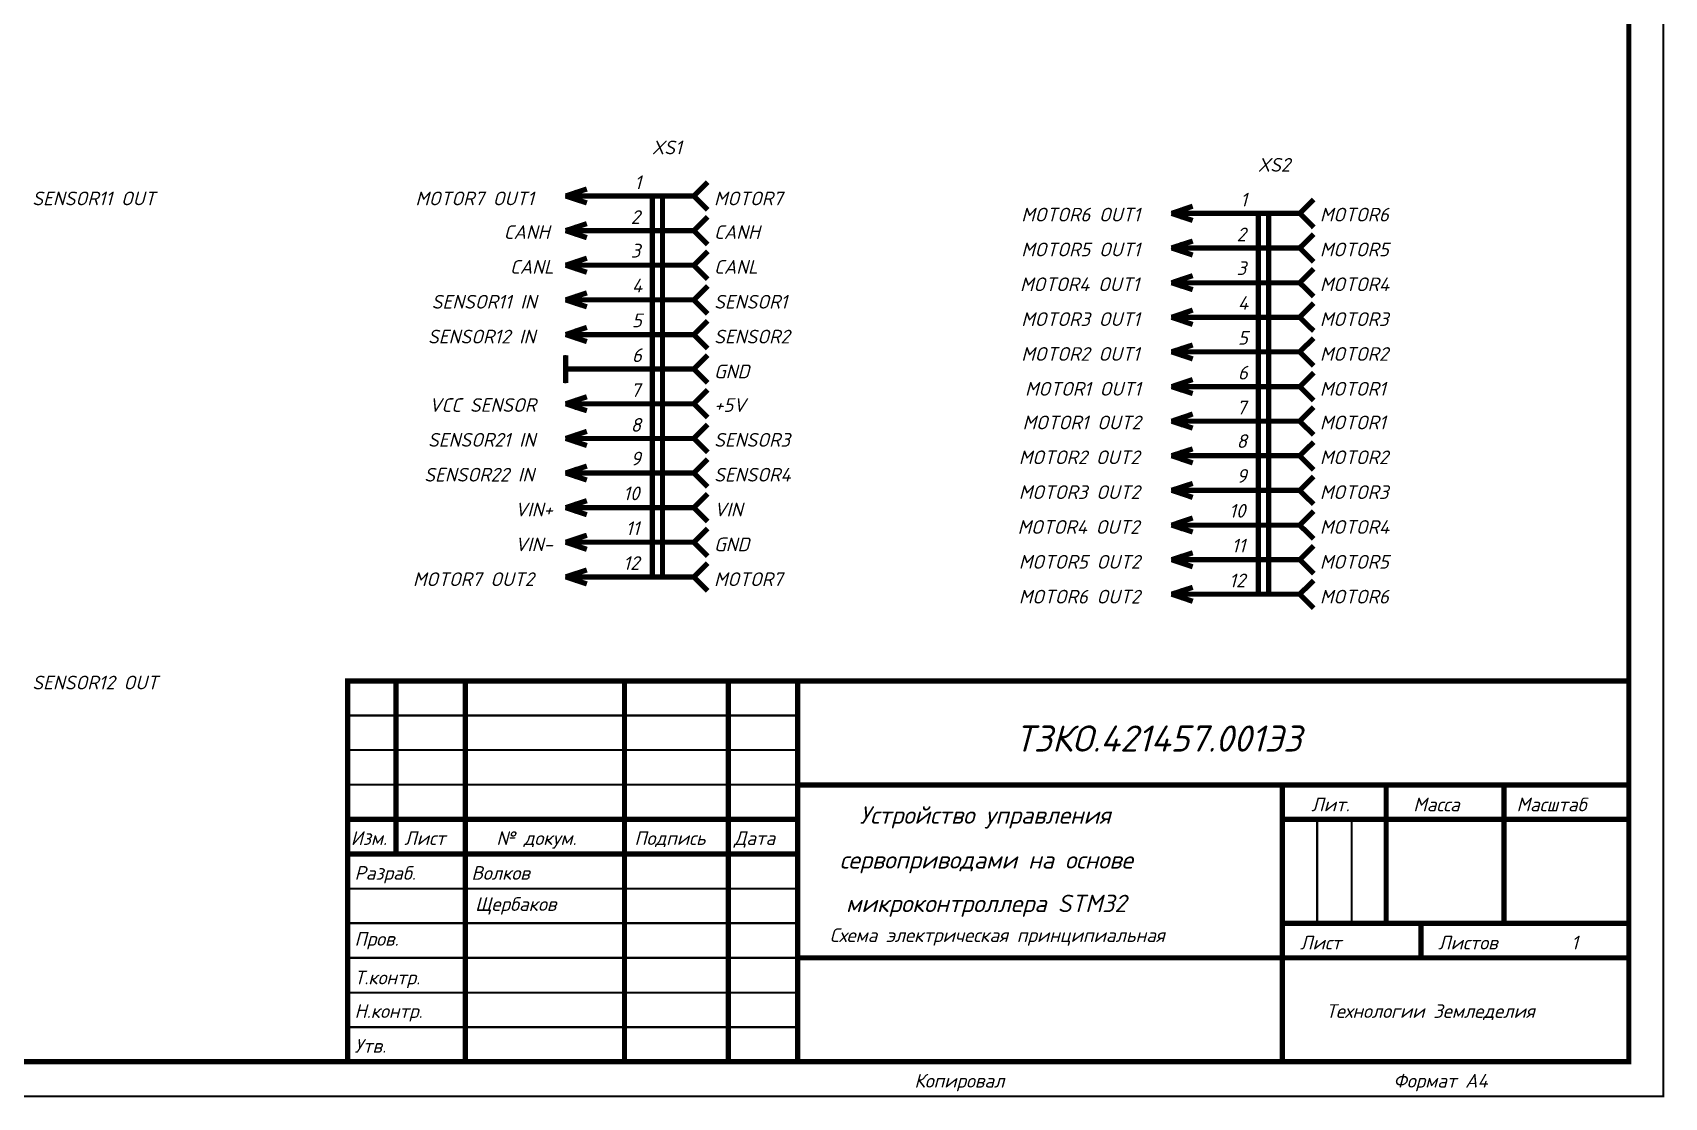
# Model space of a CAD drawing. Header units: inches. Extents: x 0 to 841, y 0 to 594.
# Drawn here: x 605.5 to 841.1, y -0.1 to 153.6 of the extents above; entities that cross this region are included whole.
import ezdxf

# ---------------------------------------------------------------- set-up
doc = ezdxf.new("R2010")
doc.units = ezdxf.units.IN
doc.layers.add('Sheet', color=255, linetype='Continuous')
doc.styles.get("Standard").update_dxf_attribs({"font": 'isocpeui.ttf'})

msp = doc.modelspace()

# ---------------------------------------------------------------- linework, layer by layer
at = {"layer": 'Sheet'}
for points in [[(0.04, 594, 0.3, 0.3, 0), (841, 594, 0.3, 0.3, 0), (841, 0, 0.3, 0.3, 0), (0.04, 0, 0.3, 0.3, 0), (0.04, 594, 0.3, 0.3, 0)], [(0.04, 594, 0.3, 0.3, 0), (841, 594, 0.3, 0.3, 0), (841, 0, 0.3, 0.3, 0), (0.04, 0, 0.3, 0.3, 0), (0.04, 594, 0.3, 0.3, 0)], [(0.04, 594, 0.0991, 0.0991, 0), (0.04, 0, 0.0991, 0.0991, 0), (841, 0, 0.0991, 0.0991, 0), (841, 594, 0.0991, 0.0991, 0), (0.04, 594, 0.0991, 0.0991, 0), (0.04, 594, 0.0991, 0.0991, 0)], [(0.04, 594, 0.0991, 0.0991, 0), (0.04, 0, 0.0991, 0.0991, 0), (841, 0, 0.0991, 0.0991, 0), (841, 594, 0.0991, 0.0991, 0), (0.04, 594, 0.0991, 0.0991, 0), (0.04, 594, 0.0991, 0.0991, 0)], [(20.03, 588.97, 0.749, 0.749, 0), (836.01, 588.97, 0.749, 0.749, 0), (836.01, 4.99, 0.749, 0.749, 0), (20.03, 4.99, 0.749, 0.749, 0), (20.03, 588.97, 0.749, 0.749, 0)], [(650.98, 59.99, 0.749, 0.749, 0), (667.99, 59.99, 0.749, 0.749, 0), (667.99, 4.99, 0.749, 0.749, 0), (650.98, 4.99, 0.749, 0.749, 0), (650.98, 59.99, 0.749, 0.749, 0)], [(650.98, 59.99, 0.749, 0.749, 0), (657.99, 59.99, 0.749, 0.749, 0), (657.99, 34.99, 0.749, 0.749, 0), (650.98, 34.99, 0.749, 0.749, 0), (650.98, 59.99, 0.749, 0.749, 0)], [(651.01, 59.97, 0.749, 0.749, 0), (836.01, 59.97, 0.749, 0.749, 0), (836.01, 4.99, 0.749, 0.749, 0), (651.01, 4.99, 0.749, 0.749, 0), (651.01, 59.97, 0.749, 0.749, 0)], [(650.98, 59.99, 0.3, 0.3, 0), (657.99, 59.99, 0.3, 0.3, 0), (657.99, 54.98, 0.3, 0.3, 0), (650.98, 54.98, 0.3, 0.3, 0), (650.98, 59.99, 0.3, 0.3, 0)], [(657.99, 59.99, 0.3, 0.3, 0), (667.99, 59.99, 0.3, 0.3, 0), (667.99, 54.98, 0.3, 0.3, 0), (657.99, 54.98, 0.3, 0.3, 0), (657.99, 59.99, 0.3, 0.3, 0)], [(667.99, 59.99, 0.749, 0.749, 0), (690.98, 59.99, 0.749, 0.749, 0), (690.98, 4.99, 0.749, 0.749, 0), (667.99, 4.99, 0.749, 0.749, 0), (667.99, 59.99, 0.749, 0.749, 0)], [(667.99, 59.99, 0.3, 0.3, 0), (690.98, 59.99, 0.3, 0.3, 0), (690.98, 54.98, 0.3, 0.3, 0), (667.99, 54.98, 0.3, 0.3, 0), (667.99, 59.99, 0.3, 0.3, 0)], [(690.98, 59.99, 0.749, 0.749, 0), (705.98, 59.99, 0.749, 0.749, 0), (705.98, 4.99, 0.749, 0.749, 0), (690.98, 4.99, 0.749, 0.749, 0), (690.98, 59.99, 0.749, 0.749, 0)], [(690.98, 59.99, 0.3, 0.3, 0), (705.98, 59.99, 0.3, 0.3, 0), (705.98, 54.98, 0.3, 0.3, 0), (690.98, 54.98, 0.3, 0.3, 0), (690.98, 59.99, 0.3, 0.3, 0)], [(705.98, 59.99, 0.3, 0.3, 0), (716, 59.99, 0.3, 0.3, 0), (716, 54.98, 0.3, 0.3, 0), (705.98, 54.98, 0.3, 0.3, 0), (705.98, 59.99, 0.3, 0.3, 0)], [(716, 59.97, 0.749, 0.749, 0), (836.01, 59.97, 0.749, 0.749, 0), (836.01, 44.96, 0.749, 0.749, 0), (716, 44.96, 0.749, 0.749, 0), (716, 59.97, 0.749, 0.749, 0)], [(650.98, 54.98, 0.3, 0.3, 0), (657.99, 54.98, 0.3, 0.3, 0), (657.99, 49.99, 0.3, 0.3, 0), (650.98, 49.99, 0.3, 0.3, 0), (650.98, 54.98, 0.3, 0.3, 0)], [(657.99, 54.98, 0.3, 0.3, 0), (667.99, 54.98, 0.3, 0.3, 0), (667.99, 49.99, 0.3, 0.3, 0), (657.99, 49.99, 0.3, 0.3, 0), (657.99, 54.98, 0.3, 0.3, 0)], [(667.99, 54.98, 0.3, 0.3, 0), (690.98, 54.98, 0.3, 0.3, 0), (690.98, 49.99, 0.3, 0.3, 0), (667.99, 49.99, 0.3, 0.3, 0), (667.99, 54.98, 0.3, 0.3, 0)], [(690.98, 54.98, 0.3, 0.3, 0), (705.98, 54.98, 0.3, 0.3, 0), (705.98, 49.99, 0.3, 0.3, 0), (690.98, 49.99, 0.3, 0.3, 0), (690.98, 54.98, 0.3, 0.3, 0)], [(705.98, 54.98, 0.3, 0.3, 0), (716, 54.98, 0.3, 0.3, 0), (716, 49.99, 0.3, 0.3, 0), (705.98, 49.99, 0.3, 0.3, 0), (705.98, 54.98, 0.3, 0.3, 0)], [(650.98, 49.99, 0.3, 0.3, 0), (657.99, 49.99, 0.3, 0.3, 0), (657.99, 44.99, 0.3, 0.3, 0), (650.98, 44.99, 0.3, 0.3, 0), (650.98, 49.99, 0.3, 0.3, 0)], [(657.99, 49.99, 0.3, 0.3, 0), (667.99, 49.99, 0.3, 0.3, 0), (667.99, 44.99, 0.3, 0.3, 0), (657.99, 44.99, 0.3, 0.3, 0), (657.99, 49.99, 0.3, 0.3, 0)], [(667.99, 49.99, 0.3, 0.3, 0), (690.98, 49.99, 0.3, 0.3, 0), (690.98, 44.99, 0.3, 0.3, 0), (667.99, 44.99, 0.3, 0.3, 0), (667.99, 49.99, 0.3, 0.3, 0)], [(690.98, 49.99, 0.3, 0.3, 0), (705.98, 49.99, 0.3, 0.3, 0), (705.98, 44.99, 0.3, 0.3, 0), (690.98, 44.99, 0.3, 0.3, 0), (690.98, 49.99, 0.3, 0.3, 0)], [(705.98, 49.99, 0.3, 0.3, 0), (716, 49.99, 0.3, 0.3, 0), (716, 44.99, 0.3, 0.3, 0), (705.98, 44.99, 0.3, 0.3, 0), (705.98, 49.99, 0.3, 0.3, 0)], [(650.98, 44.99, 0.3, 0.3, 0), (657.99, 44.99, 0.3, 0.3, 0), (657.99, 40, 0.3, 0.3, 0), (650.98, 40, 0.3, 0.3, 0), (650.98, 44.99, 0.3, 0.3, 0)], [(657.99, 44.99, 0.3, 0.3, 0), (667.99, 44.99, 0.3, 0.3, 0), (667.99, 40, 0.3, 0.3, 0), (657.99, 40, 0.3, 0.3, 0), (657.99, 44.99, 0.3, 0.3, 0)], [(667.99, 44.99, 0.3, 0.3, 0), (690.98, 44.99, 0.3, 0.3, 0), (690.98, 40, 0.3, 0.3, 0), (667.99, 40, 0.3, 0.3, 0), (667.99, 44.99, 0.3, 0.3, 0)], [(690.98, 44.99, 0.3, 0.3, 0), (705.98, 44.99, 0.3, 0.3, 0), (705.98, 40, 0.3, 0.3, 0), (690.98, 40, 0.3, 0.3, 0), (690.98, 44.99, 0.3, 0.3, 0)], [(705.98, 44.99, 0.3, 0.3, 0), (716, 44.99, 0.3, 0.3, 0), (716, 40, 0.3, 0.3, 0), (705.98, 40, 0.3, 0.3, 0), (705.98, 44.99, 0.3, 0.3, 0)], [(716, 44.96, 0.749, 0.749, 0), (785.98, 44.96, 0.749, 0.749, 0), (785.98, 19.99, 0.749, 0.749, 0), (716, 19.99, 0.749, 0.749, 0), (716, 44.96, 0.749, 0.749, 0)], [(785.98, 44.96, 0.749, 0.749, 0), (800.98, 44.96, 0.749, 0.749, 0), (800.98, 39.98, 0.749, 0.749, 0), (785.98, 39.98, 0.749, 0.749, 0), (785.98, 44.96, 0.749, 0.749, 0)], [(800.98, 44.96, 0.749, 0.749, 0), (818, 44.96, 0.749, 0.749, 0), (818, 39.98, 0.749, 0.749, 0), (800.98, 39.98, 0.749, 0.749, 0), (800.98, 44.96, 0.749, 0.749, 0)], [(818, 44.96, 0.749, 0.749, 0), (836.01, 44.96, 0.749, 0.749, 0), (836.01, 39.98, 0.749, 0.749, 0), (818, 39.98, 0.749, 0.749, 0), (818, 44.96, 0.749, 0.749, 0)], [(650.98, 40, 0.749, 0.749, 0), (716, 40, 0.749, 0.749, 0), (716, 34.99, 0.749, 0.749, 0), (650.98, 34.99, 0.749, 0.749, 0), (650.98, 40, 0.749, 0.749, 0)], [(650.98, 40, 0.3, 0.3, 0), (657.99, 40, 0.3, 0.3, 0), (657.99, 34.99, 0.3, 0.3, 0), (650.98, 34.99, 0.3, 0.3, 0), (650.98, 40, 0.3, 0.3, 0)], [(657.99, 40, 0.3, 0.3, 0), (667.99, 40, 0.3, 0.3, 0), (667.99, 34.99, 0.3, 0.3, 0), (657.99, 34.99, 0.3, 0.3, 0), (657.99, 40, 0.3, 0.3, 0)], [(667.99, 40, 0.3, 0.3, 0), (690.98, 40, 0.3, 0.3, 0), (690.98, 34.99, 0.3, 0.3, 0), (667.99, 34.99, 0.3, 0.3, 0), (667.99, 40, 0.3, 0.3, 0)], [(690.98, 40, 0.3, 0.3, 0), (705.98, 40, 0.3, 0.3, 0), (705.98, 34.99, 0.3, 0.3, 0), (690.98, 34.99, 0.3, 0.3, 0), (690.98, 40, 0.3, 0.3, 0)], [(705.98, 40, 0.3, 0.3, 0), (716, 40, 0.3, 0.3, 0), (716, 34.99, 0.3, 0.3, 0), (705.98, 34.99, 0.3, 0.3, 0), (705.98, 40, 0.3, 0.3, 0)], [(785.98, 39.98, 0.3, 0.3, 0), (791.01, 39.98, 0.3, 0.3, 0), (791.01, 24.97, 0.3, 0.3, 0), (785.98, 24.97, 0.3, 0.3, 0), (785.98, 39.98, 0.3, 0.3, 0)], [(791.01, 39.98, 0.3, 0.3, 0), (795.99, 39.98, 0.3, 0.3, 0), (795.99, 24.97, 0.3, 0.3, 0), (791.01, 24.97, 0.3, 0.3, 0), (791.01, 39.98, 0.3, 0.3, 0)], [(795.99, 39.98, 0.3, 0.3, 0), (800.98, 39.98, 0.3, 0.3, 0), (800.98, 24.97, 0.3, 0.3, 0), (795.99, 24.97, 0.3, 0.3, 0), (795.99, 39.98, 0.3, 0.3, 0)], [(800.98, 39.98, 0.749, 0.749, 0), (818, 39.98, 0.749, 0.749, 0), (818, 24.97, 0.749, 0.749, 0), (800.98, 24.97, 0.749, 0.749, 0), (800.98, 39.98, 0.749, 0.749, 0)], [(818, 39.98, 0.749, 0.749, 0), (836.01, 39.98, 0.749, 0.749, 0), (836.01, 24.97, 0.749, 0.749, 0), (818, 24.97, 0.749, 0.749, 0), (818, 39.98, 0.749, 0.749, 0)], [(650.98, 34.99, 0.3, 0.3, 0), (667.99, 34.99, 0.3, 0.3, 0), (667.99, 29.98, 0.3, 0.3, 0), (650.98, 29.98, 0.3, 0.3, 0), (650.98, 34.99, 0.3, 0.3, 0)], [(667.99, 34.99, 0.3, 0.3, 0), (690.98, 34.99, 0.3, 0.3, 0), (690.98, 29.98, 0.3, 0.3, 0), (667.99, 29.98, 0.3, 0.3, 0), (667.99, 34.99, 0.3, 0.3, 0)], [(690.98, 34.99, 0.3, 0.3, 0), (705.98, 34.99, 0.3, 0.3, 0), (705.98, 29.98, 0.3, 0.3, 0), (690.98, 29.98, 0.3, 0.3, 0), (690.98, 34.99, 0.3, 0.3, 0)], [(705.98, 34.99, 0.3, 0.3, 0), (716, 34.99, 0.3, 0.3, 0), (716, 29.98, 0.3, 0.3, 0), (705.98, 29.98, 0.3, 0.3, 0), (705.98, 34.99, 0.3, 0.3, 0)], [(650.98, 29.98, 0.3, 0.3, 0), (667.99, 29.98, 0.3, 0.3, 0), (667.99, 25, 0.3, 0.3, 0), (650.98, 25, 0.3, 0.3, 0), (650.98, 29.98, 0.3, 0.3, 0)], [(667.99, 29.98, 0.3, 0.3, 0), (690.98, 29.98, 0.3, 0.3, 0), (690.98, 25, 0.3, 0.3, 0), (667.99, 25, 0.3, 0.3, 0), (667.99, 29.98, 0.3, 0.3, 0)], [(690.98, 29.98, 0.3, 0.3, 0), (705.98, 29.98, 0.3, 0.3, 0), (705.98, 25, 0.3, 0.3, 0), (690.98, 25, 0.3, 0.3, 0), (690.98, 29.98, 0.3, 0.3, 0)], [(705.98, 29.98, 0.3, 0.3, 0), (716, 29.98, 0.3, 0.3, 0), (716, 25, 0.3, 0.3, 0), (705.98, 25, 0.3, 0.3, 0), (705.98, 29.98, 0.3, 0.3, 0)], [(650.98, 25, 0.3, 0.3, 0), (667.99, 25, 0.3, 0.3, 0), (667.99, 19.99, 0.3, 0.3, 0), (650.98, 19.99, 0.3, 0.3, 0), (650.98, 25, 0.3, 0.3, 0)], [(667.99, 25, 0.3, 0.3, 0), (690.98, 25, 0.3, 0.3, 0), (690.98, 19.99, 0.3, 0.3, 0), (667.99, 19.99, 0.3, 0.3, 0), (667.99, 25, 0.3, 0.3, 0)], [(690.98, 25, 0.3, 0.3, 0), (705.98, 25, 0.3, 0.3, 0), (705.98, 19.99, 0.3, 0.3, 0), (690.98, 19.99, 0.3, 0.3, 0), (690.98, 25, 0.3, 0.3, 0)], [(705.98, 25, 0.3, 0.3, 0), (716, 25, 0.3, 0.3, 0), (716, 19.99, 0.3, 0.3, 0), (705.98, 19.99, 0.3, 0.3, 0), (705.98, 25, 0.3, 0.3, 0)], [(785.98, 24.97, 0.749, 0.749, 0), (806.01, 24.97, 0.749, 0.749, 0), (806.01, 19.99, 0.749, 0.749, 0), (785.98, 19.99, 0.749, 0.749, 0), (785.98, 24.97, 0.749, 0.749, 0)], [(806.01, 24.97, 0.749, 0.749, 0), (836.01, 24.97, 0.749, 0.749, 0), (836.01, 19.99, 0.749, 0.749, 0), (806.01, 19.99, 0.749, 0.749, 0), (806.01, 24.97, 0.749, 0.749, 0)], [(650.98, 19.99, 0.3, 0.3, 0), (667.99, 19.99, 0.3, 0.3, 0), (667.99, 14.98, 0.3, 0.3, 0), (650.98, 14.98, 0.3, 0.3, 0), (650.98, 19.99, 0.3, 0.3, 0)], [(667.99, 19.99, 0.3, 0.3, 0), (690.98, 19.99, 0.3, 0.3, 0), (690.98, 14.98, 0.3, 0.3, 0), (667.99, 14.98, 0.3, 0.3, 0), (667.99, 19.99, 0.3, 0.3, 0)], [(690.98, 19.99, 0.3, 0.3, 0), (705.98, 19.99, 0.3, 0.3, 0), (705.98, 14.98, 0.3, 0.3, 0), (690.98, 14.98, 0.3, 0.3, 0), (690.98, 19.99, 0.3, 0.3, 0)], [(705.98, 19.99, 0.3, 0.3, 0), (716, 19.99, 0.3, 0.3, 0), (716, 14.98, 0.3, 0.3, 0), (705.98, 14.98, 0.3, 0.3, 0), (705.98, 19.99, 0.3, 0.3, 0)], [(716, 19.99, 0.749, 0.749, 0), (785.98, 19.99, 0.749, 0.749, 0), (785.98, 4.99, 0.749, 0.749, 0), (716, 4.99, 0.749, 0.749, 0), (716, 19.99, 0.749, 0.749, 0)], [(785.98, 19.99, 0.749, 0.749, 0), (836.01, 19.99, 0.749, 0.749, 0), (836.01, 4.99, 0.749, 0.749, 0), (785.98, 4.99, 0.749, 0.749, 0), (785.98, 19.99, 0.749, 0.749, 0)], [(650.98, 14.98, 0.3, 0.3, 0), (667.99, 14.98, 0.3, 0.3, 0), (667.99, 9.99, 0.3, 0.3, 0), (650.98, 9.99, 0.3, 0.3, 0), (650.98, 14.98, 0.3, 0.3, 0)], [(667.99, 14.98, 0.3, 0.3, 0), (690.98, 14.98, 0.3, 0.3, 0), (690.98, 9.99, 0.3, 0.3, 0), (667.99, 9.99, 0.3, 0.3, 0), (667.99, 14.98, 0.3, 0.3, 0)], [(690.98, 14.98, 0.3, 0.3, 0), (705.98, 14.98, 0.3, 0.3, 0), (705.98, 9.99, 0.3, 0.3, 0), (690.98, 9.99, 0.3, 0.3, 0), (690.98, 14.98, 0.3, 0.3, 0)], [(705.98, 14.98, 0.3, 0.3, 0), (716, 14.98, 0.3, 0.3, 0), (716, 9.99, 0.3, 0.3, 0), (705.98, 9.99, 0.3, 0.3, 0), (705.98, 14.98, 0.3, 0.3, 0)], [(650.98, 9.99, 0.3, 0.3, 0), (667.99, 9.99, 0.3, 0.3, 0), (667.99, 4.99, 0.3, 0.3, 0), (650.98, 4.99, 0.3, 0.3, 0), (650.98, 9.99, 0.3, 0.3, 0)], [(667.99, 9.99, 0.3, 0.3, 0), (690.98, 9.99, 0.3, 0.3, 0), (690.98, 4.99, 0.3, 0.3, 0), (667.99, 4.99, 0.3, 0.3, 0), (667.99, 9.99, 0.3, 0.3, 0)], [(690.98, 9.99, 0.3, 0.3, 0), (705.98, 9.99, 0.3, 0.3, 0), (705.98, 4.99, 0.3, 0.3, 0), (690.98, 4.99, 0.3, 0.3, 0), (690.98, 9.99, 0.3, 0.3, 0)], [(705.98, 9.99, 0.3, 0.3, 0), (716, 9.99, 0.3, 0.3, 0), (716, 4.99, 0.3, 0.3, 0), (705.98, 4.99, 0.3, 0.3, 0), (705.98, 9.99, 0.3, 0.3, 0)]]:
    msp.add_lwpolyline(points, format="xyseb", close=True, dxfattribs=at)
for points in [[(701, 129.99, 0.749, 0.749, 0), (703, 131.99, 0.749, 0.749, 0)], [(682.49, 129.99, 0.749, 0.749, 0), (685.55, 131, 0.749, 0.749, 0)], [(684.99, 129.99, 0.749, 0.749, 0), (682.49, 129.99, 0.749, 0.749, 0)], [(685.55, 128.98, 0.749, 0.749, 0), (682.49, 129.99, 0.749, 0.749, 0)], [(682.45, 129.99, 0.3, 0.3, 0), (683.98, 130.76, 0.3, 0.3, 0)], [(682.45, 129.99, 0.3, 0.3, 0), (683.98, 129.23, 0.3, 0.3, 0)], [(684.99, 129.99, 0.3, 0.3, 0), (682.45, 129.99, 0.3, 0.3, 0)], [(689.99, 129.99, 0.749, 0.749, 0), (689.99, 129.99, 0.749, 0.749, 0), (684.99, 129.99, 0.749, 0.749, 0), (684.99, 129.99, 0.749, 0.749, 0)], [(689.99, 129.99, 0.749, 0.749, 0), (701, 129.99, 0.749, 0.749, 0)], [(695, 129.99, 0.3, 0.3, 0), (689.99, 129.99, 0.3, 0.3, 0)], [(695, 129.99, 0.749, 0.749, 0), (695, 74.99, 0.749, 0.749, 0)], [(696.48, 129.99, 0.749, 0.749, 0), (696.48, 74.99, 0.749, 0.749, 0)], [(703, 127.99, 0.749, 0.749, 0), (701, 129.99, 0.749, 0.749, 0)], [(788.49, 127.48, 0.749, 0.749, 0), (790.51, 129.5, 0.749, 0.749, 0)], [(701, 124.99, 0.749, 0.749, 0), (703, 126.98, 0.749, 0.749, 0)], [(769.99, 127.48, 0.749, 0.749, 0), (773.04, 128.51, 0.749, 0.749, 0)], [(772.5, 127.48, 0.749, 0.749, 0), (769.99, 127.48, 0.749, 0.749, 0)], [(773.04, 126.45, 0.749, 0.749, 0), (769.99, 127.48, 0.749, 0.749, 0)], [(769.94, 127.48, 0.3, 0.3, 0), (771.47, 128.24, 0.3, 0.3, 0)], [(769.94, 127.48, 0.3, 0.3, 0), (771.47, 126.71, 0.3, 0.3, 0)], [(772.5, 127.48, 0.3, 0.3, 0), (769.94, 127.48, 0.3, 0.3, 0)], [(777.49, 127.48, 0.749, 0.749, 0), (772.5, 127.48, 0.749, 0.749, 0), (772.5, 127.48, 0.749, 0.749, 0)], [(777.49, 127.48, 0.749, 0.749, 0), (788.49, 127.48, 0.749, 0.749, 0)], [(782.52, 127.48, 0.3, 0.3, 0), (777.49, 127.48, 0.3, 0.3, 0)], [(782.52, 127.48, 0.749, 0.749, 0), (782.52, 72.5, 0.749, 0.749, 0)], [(784, 127.48, 0.749, 0.749, 0), (784, 72.5, 0.749, 0.749, 0)], [(790.51, 125.46, 0.749, 0.749, 0), (788.49, 127.48, 0.749, 0.749, 0)], [(682.49, 124.99, 0.749, 0.749, 0), (685.55, 126, 0.749, 0.749, 0)], [(684.99, 124.99, 0.749, 0.749, 0), (682.49, 124.99, 0.749, 0.749, 0)], [(685.55, 123.97, 0.749, 0.749, 0), (682.49, 124.99, 0.749, 0.749, 0)], [(682.45, 124.99, 0.3, 0.3, 0), (683.98, 125.75, 0.3, 0.3, 0)], [(682.45, 124.99, 0.3, 0.3, 0), (683.98, 124.22, 0.3, 0.3, 0)], [(684.99, 124.99, 0.3, 0.3, 0), (682.45, 124.99, 0.3, 0.3, 0)], [(689.99, 124.99, 0.749, 0.749, 0), (689.99, 124.99, 0.749, 0.749, 0), (684.99, 124.99, 0.749, 0.749, 0)], [(689.99, 124.99, 0.749, 0.749, 0), (701, 124.99, 0.749, 0.749, 0)], [(695, 124.99, 0.3, 0.3, 0), (689.99, 124.99, 0.3, 0.3, 0)], [(703, 122.99, 0.749, 0.749, 0), (701, 124.99, 0.749, 0.749, 0)], [(769.99, 122.49, 0.749, 0.749, 0), (773.04, 123.48, 0.749, 0.749, 0)], [(772.5, 122.49, 0.749, 0.749, 0), (769.99, 122.49, 0.749, 0.749, 0)], [(773.04, 121.46, 0.749, 0.749, 0), (769.99, 122.49, 0.749, 0.749, 0)], [(769.94, 122.49, 0.3, 0.3, 0), (771.47, 123.26, 0.3, 0.3, 0)], [(769.94, 122.49, 0.3, 0.3, 0), (771.47, 121.73, 0.3, 0.3, 0)], [(772.5, 122.49, 0.3, 0.3, 0), (769.94, 122.49, 0.3, 0.3, 0)], [(777.49, 122.49, 0.749, 0.749, 0), (772.5, 122.49, 0.749, 0.749, 0), (772.5, 122.49, 0.749, 0.749, 0)], [(777.49, 122.49, 0.749, 0.749, 0), (788.49, 122.49, 0.749, 0.749, 0)], [(782.52, 122.49, 0.3, 0.3, 0), (777.49, 122.49, 0.3, 0.3, 0)], [(788.49, 122.49, 0.749, 0.749, 0), (790.51, 124.47, 0.749, 0.749, 0)], [(790.51, 120.47, 0.749, 0.749, 0), (788.49, 122.49, 0.749, 0.749, 0)], [(682.49, 120, 0.749, 0.749, 0), (685.55, 121.01, 0.749, 0.749, 0)], [(684.99, 120, 0.749, 0.749, 0), (682.49, 120, 0.749, 0.749, 0)], [(685.55, 118.97, 0.749, 0.749, 0), (682.49, 120, 0.749, 0.749, 0)], [(682.45, 120, 0.3, 0.3, 0), (683.98, 120.74, 0.3, 0.3, 0)], [(689.99, 120, 0.749, 0.749, 0), (689.99, 120, 0.749, 0.749, 0), (684.99, 120, 0.749, 0.749, 0)], [(689.99, 120, 0.749, 0.749, 0), (701, 120, 0.749, 0.749, 0)], [(701, 120, 0.749, 0.749, 0), (703, 122, 0.749, 0.749, 0)], [(703, 117.98, 0.749, 0.749, 0), (701, 120, 0.749, 0.749, 0)], [(682.45, 120, 0.3, 0.3, 0), (683.98, 119.24, 0.3, 0.3, 0)], [(684.99, 120, 0.3, 0.3, 0), (682.45, 120, 0.3, 0.3, 0)], [(695, 120, 0.3, 0.3, 0), (689.99, 120, 0.3, 0.3, 0)], [(769.99, 117.46, 0.749, 0.749, 0), (773.04, 118.49, 0.749, 0.749, 0)], [(772.5, 117.46, 0.749, 0.749, 0), (769.99, 117.46, 0.749, 0.749, 0)], [(773.04, 116.47, 0.749, 0.749, 0), (769.99, 117.46, 0.749, 0.749, 0)], [(769.94, 117.46, 0.3, 0.3, 0), (771.47, 118.23, 0.3, 0.3, 0)], [(777.49, 117.46, 0.749, 0.749, 0), (772.5, 117.46, 0.749, 0.749, 0), (772.5, 117.46, 0.749, 0.749, 0)], [(777.49, 117.46, 0.749, 0.749, 0), (788.49, 117.46, 0.749, 0.749, 0)], [(788.49, 117.46, 0.749, 0.749, 0), (790.51, 119.48, 0.749, 0.749, 0)], [(790.51, 115.49, 0.749, 0.749, 0), (788.49, 117.46, 0.749, 0.749, 0)], [(682.49, 114.99, 0.749, 0.749, 0), (685.55, 116, 0.749, 0.749, 0)], [(682.45, 114.99, 0.3, 0.3, 0), (683.98, 115.75, 0.3, 0.3, 0)], [(701, 114.99, 0.749, 0.749, 0), (703, 116.99, 0.749, 0.749, 0)], [(769.94, 117.46, 0.3, 0.3, 0), (771.47, 116.7, 0.3, 0.3, 0)], [(772.5, 117.46, 0.3, 0.3, 0), (769.94, 117.46, 0.3, 0.3, 0)], [(782.52, 117.46, 0.3, 0.3, 0), (777.49, 117.46, 0.3, 0.3, 0)], [(684.99, 114.99, 0.749, 0.749, 0), (682.49, 114.99, 0.749, 0.749, 0)], [(685.55, 113.98, 0.749, 0.749, 0), (682.49, 114.99, 0.749, 0.749, 0)], [(682.45, 114.99, 0.3, 0.3, 0), (683.98, 114.23, 0.3, 0.3, 0)], [(684.99, 114.99, 0.3, 0.3, 0), (682.45, 114.99, 0.3, 0.3, 0)], [(689.99, 114.99, 0.749, 0.749, 0), (689.99, 114.99, 0.749, 0.749, 0), (684.99, 114.99, 0.749, 0.749, 0)], [(689.99, 114.99, 0.749, 0.749, 0), (701, 114.99, 0.749, 0.749, 0)], [(695, 114.99, 0.3, 0.3, 0), (689.99, 114.99, 0.3, 0.3, 0)], [(703, 112.99, 0.749, 0.749, 0), (701, 114.99, 0.749, 0.749, 0)], [(769.99, 112.48, 0.749, 0.749, 0), (773.04, 113.51, 0.749, 0.749, 0)], [(769.94, 112.48, 0.3, 0.3, 0), (771.47, 113.24, 0.3, 0.3, 0)], [(788.49, 112.48, 0.749, 0.749, 0), (790.51, 114.5, 0.749, 0.749, 0)], [(682.49, 109.98, 0.749, 0.749, 0), (685.55, 111.02, 0.749, 0.749, 0)], [(682.45, 109.98, 0.3, 0.3, 0), (683.98, 110.75, 0.3, 0.3, 0)], [(701, 109.98, 0.749, 0.749, 0), (703, 111.98, 0.749, 0.749, 0)], [(772.5, 112.48, 0.749, 0.749, 0), (769.99, 112.48, 0.749, 0.749, 0)], [(773.04, 111.44, 0.749, 0.749, 0), (769.99, 112.48, 0.749, 0.749, 0)], [(769.94, 112.48, 0.3, 0.3, 0), (771.47, 111.71, 0.3, 0.3, 0)], [(772.5, 112.48, 0.3, 0.3, 0), (769.94, 112.48, 0.3, 0.3, 0)], [(777.49, 112.48, 0.749, 0.749, 0), (777.49, 112.48, 0.749, 0.749, 0), (772.5, 112.48, 0.749, 0.749, 0), (772.5, 112.48, 0.749, 0.749, 0)], [(777.49, 112.48, 0.749, 0.749, 0), (788.49, 112.48, 0.749, 0.749, 0)], [(782.52, 112.48, 0.3, 0.3, 0), (777.49, 112.48, 0.3, 0.3, 0)], [(790.51, 110.5, 0.749, 0.749, 0), (788.49, 112.48, 0.749, 0.749, 0)], [(684.99, 109.98, 0.749, 0.749, 0), (682.49, 109.98, 0.749, 0.749, 0)], [(685.55, 108.97, 0.749, 0.749, 0), (682.49, 109.98, 0.749, 0.749, 0)], [(682.45, 109.98, 0.3, 0.3, 0), (683.98, 109.22, 0.3, 0.3, 0)], [(684.99, 109.98, 0.3, 0.3, 0), (682.45, 109.98, 0.3, 0.3, 0)], [(689.99, 109.98, 0.749, 0.749, 0), (684.99, 109.98, 0.749, 0.749, 0), (684.99, 109.98, 0.749, 0.749, 0)], [(689.99, 109.98, 0.749, 0.749, 0), (701, 109.98, 0.749, 0.749, 0)], [(695, 109.98, 0.3, 0.3, 0), (689.99, 109.98, 0.3, 0.3, 0)], [(703, 107.98, 0.749, 0.749, 0), (701, 109.98, 0.749, 0.749, 0)], [(769.99, 107.49, 0.749, 0.749, 0), (773.04, 108.48, 0.749, 0.749, 0)], [(769.94, 107.49, 0.3, 0.3, 0), (771.47, 108.25, 0.3, 0.3, 0)], [(788.49, 107.49, 0.749, 0.749, 0), (790.51, 109.47, 0.749, 0.749, 0)], [(682.49, 107, 0.749, 0.749, 0), (682.49, 103, 0.749, 0.749, 0)], [(682.43, 107.02, 0.3, 0.3, 0), (682.43, 102.95, 0.3, 0.3, 0)], [(701, 105, 0.749, 0.749, 0), (703, 107, 0.749, 0.749, 0)], [(772.5, 107.49, 0.749, 0.749, 0), (769.99, 107.49, 0.749, 0.749, 0)], [(773.04, 106.46, 0.749, 0.749, 0), (769.99, 107.49, 0.749, 0.749, 0)], [(769.94, 107.49, 0.3, 0.3, 0), (771.47, 106.73, 0.3, 0.3, 0)], [(772.5, 107.49, 0.3, 0.3, 0), (769.94, 107.49, 0.3, 0.3, 0)], [(777.49, 107.49, 0.749, 0.749, 0), (772.5, 107.49, 0.749, 0.749, 0)], [(777.49, 107.49, 0.749, 0.749, 0), (788.49, 107.49, 0.749, 0.749, 0)], [(782.52, 107.49, 0.3, 0.3, 0), (777.49, 107.49, 0.3, 0.3, 0)], [(790.51, 105.47, 0.749, 0.749, 0), (788.49, 107.49, 0.749, 0.749, 0)], [(687.5, 105, 0.749, 0.749, 0), (682.49, 105, 0.749, 0.749, 0)], [(687.5, 105, 0.3, 0.3, 0), (682.43, 105, 0.3, 0.3, 0)], [(689.99, 105, 0.749, 0.749, 0), (689.99, 105, 0.749, 0.749, 0), (687.5, 105, 0.749, 0.749, 0)], [(689.99, 105, 0.749, 0.749, 0), (701, 105, 0.749, 0.749, 0)], [(695, 105, 0.3, 0.3, 0), (689.99, 105, 0.3, 0.3, 0)], [(703, 103, 0.749, 0.749, 0), (701, 105, 0.749, 0.749, 0)], [(769.99, 102.46, 0.749, 0.749, 0), (773.04, 103.49, 0.749, 0.749, 0)], [(788.49, 102.46, 0.749, 0.749, 0), (790.51, 104.48, 0.749, 0.749, 0)], [(682.49, 99.99, 0.749, 0.749, 0), (685.55, 101, 0.749, 0.749, 0)], [(701, 99.99, 0.749, 0.749, 0), (703, 101.99, 0.749, 0.749, 0)], [(772.5, 102.46, 0.749, 0.749, 0), (769.99, 102.46, 0.749, 0.749, 0)], [(773.04, 101.47, 0.749, 0.749, 0), (769.99, 102.46, 0.749, 0.749, 0)], [(769.94, 102.46, 0.3, 0.3, 0), (771.47, 103.22, 0.3, 0.3, 0)], [(769.94, 102.46, 0.3, 0.3, 0), (771.47, 101.7, 0.3, 0.3, 0)], [(772.5, 102.46, 0.3, 0.3, 0), (769.94, 102.46, 0.3, 0.3, 0)], [(777.49, 102.46, 0.749, 0.749, 0), (777.49, 102.46, 0.749, 0.749, 0), (772.5, 102.46, 0.749, 0.749, 0), (772.5, 102.46, 0.749, 0.749, 0)], [(777.49, 102.46, 0.749, 0.749, 0), (788.49, 102.46, 0.749, 0.749, 0)], [(782.52, 102.46, 0.3, 0.3, 0), (777.49, 102.46, 0.3, 0.3, 0)], [(790.51, 100.48, 0.749, 0.749, 0), (788.49, 102.46, 0.749, 0.749, 0)], [(684.99, 99.99, 0.749, 0.749, 0), (682.49, 99.99, 0.749, 0.749, 0)], [(685.55, 98.98, 0.749, 0.749, 0), (682.49, 99.99, 0.749, 0.749, 0)], [(682.45, 99.99, 0.3, 0.3, 0), (683.98, 100.75, 0.3, 0.3, 0)], [(682.45, 99.99, 0.3, 0.3, 0), (683.98, 99.22, 0.3, 0.3, 0)], [(684.99, 99.99, 0.3, 0.3, 0), (682.45, 99.99, 0.3, 0.3, 0)], [(689.99, 99.99, 0.749, 0.749, 0), (684.99, 99.99, 0.749, 0.749, 0), (684.99, 99.99, 0.749, 0.749, 0)], [(689.99, 99.99, 0.749, 0.749, 0), (701, 99.99, 0.749, 0.749, 0)], [(695, 99.99, 0.3, 0.3, 0), (689.99, 99.99, 0.3, 0.3, 0)], [(703, 97.99, 0.749, 0.749, 0), (701, 99.99, 0.749, 0.749, 0)], [(788.49, 97.47, 0.749, 0.749, 0), (790.51, 99.49, 0.749, 0.749, 0)], [(701, 94.98, 0.749, 0.749, 0), (703, 96.98, 0.749, 0.749, 0)], [(769.99, 97.47, 0.749, 0.749, 0), (773.04, 98.51, 0.749, 0.749, 0)], [(772.5, 97.47, 0.749, 0.749, 0), (769.99, 97.47, 0.749, 0.749, 0)], [(773.04, 96.48, 0.749, 0.749, 0), (769.99, 97.47, 0.749, 0.749, 0)], [(769.94, 97.47, 0.3, 0.3, 0), (771.47, 98.24, 0.3, 0.3, 0)], [(769.94, 97.47, 0.3, 0.3, 0), (771.47, 96.71, 0.3, 0.3, 0)], [(772.5, 97.47, 0.3, 0.3, 0), (769.94, 97.47, 0.3, 0.3, 0)], [(777.49, 97.47, 0.749, 0.749, 0), (772.5, 97.47, 0.749, 0.749, 0), (772.5, 97.47, 0.749, 0.749, 0)], [(777.49, 97.47, 0.749, 0.749, 0), (788.49, 97.47, 0.749, 0.749, 0)], [(782.52, 97.47, 0.3, 0.3, 0), (777.49, 97.47, 0.3, 0.3, 0)], [(790.51, 95.5, 0.749, 0.749, 0), (788.49, 97.47, 0.749, 0.749, 0)], [(682.49, 94.98, 0.749, 0.749, 0), (685.55, 96.01, 0.749, 0.749, 0)], [(684.99, 94.98, 0.749, 0.749, 0), (682.49, 94.98, 0.749, 0.749, 0)], [(685.55, 93.97, 0.749, 0.749, 0), (682.49, 94.98, 0.749, 0.749, 0)], [(682.45, 94.98, 0.3, 0.3, 0), (683.98, 95.74, 0.3, 0.3, 0)], [(682.45, 94.98, 0.3, 0.3, 0), (683.98, 94.24, 0.3, 0.3, 0)], [(684.99, 94.98, 0.3, 0.3, 0), (682.45, 94.98, 0.3, 0.3, 0)], [(689.99, 94.98, 0.749, 0.749, 0), (689.99, 94.98, 0.749, 0.749, 0), (684.99, 94.98, 0.749, 0.749, 0)], [(689.99, 94.98, 0.749, 0.749, 0), (701, 94.98, 0.749, 0.749, 0)], [(695, 94.98, 0.3, 0.3, 0), (689.99, 94.98, 0.3, 0.3, 0)], [(703, 92.98, 0.749, 0.749, 0), (701, 94.98, 0.749, 0.749, 0)], [(788.49, 92.49, 0.749, 0.749, 0), (790.51, 94.46, 0.749, 0.749, 0)], [(701, 89.99, 0.749, 0.749, 0), (703, 91.99, 0.749, 0.749, 0)], [(769.99, 92.49, 0.749, 0.749, 0), (773.04, 93.48, 0.749, 0.749, 0)], [(772.5, 92.49, 0.749, 0.749, 0), (769.99, 92.49, 0.749, 0.749, 0)], [(773.04, 91.45, 0.749, 0.749, 0), (769.99, 92.49, 0.749, 0.749, 0)], [(769.94, 92.49, 0.3, 0.3, 0), (771.47, 93.25, 0.3, 0.3, 0)], [(769.94, 92.49, 0.3, 0.3, 0), (771.47, 91.72, 0.3, 0.3, 0)], [(772.5, 92.49, 0.3, 0.3, 0), (769.94, 92.49, 0.3, 0.3, 0)], [(777.49, 92.49, 0.749, 0.749, 0), (772.5, 92.49, 0.749, 0.749, 0), (772.5, 92.49, 0.749, 0.749, 0)], [(777.49, 92.49, 0.749, 0.749, 0), (788.49, 92.49, 0.749, 0.749, 0)], [(782.52, 92.49, 0.3, 0.3, 0), (777.49, 92.49, 0.3, 0.3, 0)], [(790.51, 90.47, 0.749, 0.749, 0), (788.49, 92.49, 0.749, 0.749, 0)], [(682.49, 89.99, 0.749, 0.749, 0), (685.55, 91, 0.749, 0.749, 0)], [(684.99, 89.99, 0.749, 0.749, 0), (682.49, 89.99, 0.749, 0.749, 0)], [(685.55, 88.98, 0.749, 0.749, 0), (682.49, 89.99, 0.749, 0.749, 0)], [(682.45, 89.99, 0.3, 0.3, 0), (683.98, 90.76, 0.3, 0.3, 0)], [(682.45, 89.99, 0.3, 0.3, 0), (683.98, 89.23, 0.3, 0.3, 0)], [(684.99, 89.99, 0.3, 0.3, 0), (682.45, 89.99, 0.3, 0.3, 0)], [(689.99, 89.99, 0.749, 0.749, 0), (689.99, 89.99, 0.749, 0.749, 0), (684.99, 89.99, 0.749, 0.749, 0)], [(689.99, 89.99, 0.749, 0.749, 0), (701, 89.99, 0.749, 0.749, 0)], [(695, 89.99, 0.3, 0.3, 0), (689.99, 89.99, 0.3, 0.3, 0)], [(703, 88, 0.749, 0.749, 0), (701, 89.99, 0.749, 0.749, 0)], [(788.49, 87.46, 0.749, 0.749, 0), (790.51, 89.48, 0.749, 0.749, 0)], [(701, 84.99, 0.749, 0.749, 0), (703, 86.98, 0.749, 0.749, 0)], [(769.99, 87.5, 0.749, 0.749, 0), (773.04, 88.49, 0.749, 0.749, 0)], [(772.5, 87.5, 0.749, 0.749, 0), (769.99, 87.5, 0.749, 0.749, 0)], [(773.04, 86.47, 0.749, 0.749, 0), (769.99, 87.5, 0.749, 0.749, 0)], [(769.94, 87.5, 0.3, 0.3, 0), (771.47, 88.22, 0.3, 0.3, 0)], [(769.94, 87.5, 0.3, 0.3, 0), (771.47, 86.74, 0.3, 0.3, 0)], [(772.5, 87.5, 0.3, 0.3, 0), (769.94, 87.5, 0.3, 0.3, 0)], [(777.49, 87.5, 0.749, 0.749, 0), (777.49, 87.5, 0.749, 0.749, 0), (772.5, 87.5, 0.749, 0.749, 0), (772.5, 87.5, 0.749, 0.749, 0)], [(777.49, 87.5, 0.749, 0.749, 0), (788.49, 87.5, 0.749, 0.749, 0)], [(782.52, 87.5, 0.3, 0.3, 0), (777.49, 87.5, 0.3, 0.3, 0)], [(790.51, 85.48, 0.749, 0.749, 0), (788.49, 87.46, 0.749, 0.749, 0)], [(682.49, 84.99, 0.749, 0.749, 0), (685.55, 86, 0.749, 0.749, 0)], [(684.99, 84.99, 0.749, 0.749, 0), (682.49, 84.99, 0.749, 0.749, 0)], [(685.55, 83.97, 0.749, 0.749, 0), (682.49, 84.99, 0.749, 0.749, 0)], [(682.45, 84.99, 0.3, 0.3, 0), (683.98, 85.75, 0.3, 0.3, 0)], [(682.45, 84.99, 0.3, 0.3, 0), (683.98, 84.22, 0.3, 0.3, 0)], [(684.99, 84.99, 0.3, 0.3, 0), (682.45, 84.99, 0.3, 0.3, 0)], [(689.99, 84.99, 0.749, 0.749, 0), (684.99, 84.99, 0.749, 0.749, 0), (684.99, 84.99, 0.749, 0.749, 0)], [(689.99, 84.99, 0.749, 0.749, 0), (701, 84.99, 0.749, 0.749, 0)], [(695, 84.99, 0.3, 0.3, 0), (689.99, 84.99, 0.3, 0.3, 0)], [(703, 82.99, 0.749, 0.749, 0), (701, 84.99, 0.749, 0.749, 0)], [(788.49, 82.47, 0.749, 0.749, 0), (790.51, 84.49, 0.749, 0.749, 0)], [(769.99, 82.47, 0.749, 0.749, 0), (773.04, 83.5, 0.749, 0.749, 0)], [(772.5, 82.47, 0.749, 0.749, 0), (769.99, 82.47, 0.749, 0.749, 0)], [(773.04, 81.48, 0.749, 0.749, 0), (769.99, 82.47, 0.749, 0.749, 0)], [(769.94, 82.47, 0.3, 0.3, 0), (771.47, 83.23, 0.3, 0.3, 0)], [(769.94, 82.47, 0.3, 0.3, 0), (771.47, 81.71, 0.3, 0.3, 0)], [(772.5, 82.47, 0.3, 0.3, 0), (769.94, 82.47, 0.3, 0.3, 0)], [(777.49, 82.47, 0.749, 0.749, 0), (772.5, 82.47, 0.749, 0.749, 0), (772.5, 82.47, 0.749, 0.749, 0)], [(777.49, 82.47, 0.749, 0.749, 0), (788.49, 82.47, 0.749, 0.749, 0)], [(782.52, 82.47, 0.3, 0.3, 0), (777.49, 82.47, 0.3, 0.3, 0)], [(790.51, 80.49, 0.749, 0.749, 0), (788.49, 82.47, 0.749, 0.749, 0)], [(682.49, 80, 0.749, 0.749, 0), (685.55, 81.01, 0.749, 0.749, 0)], [(684.99, 80, 0.749, 0.749, 0), (682.49, 80, 0.749, 0.749, 0)], [(685.55, 78.97, 0.749, 0.749, 0), (682.49, 80, 0.749, 0.749, 0)], [(682.45, 80, 0.3, 0.3, 0), (683.98, 80.74, 0.3, 0.3, 0)], [(682.45, 80, 0.3, 0.3, 0), (683.98, 79.24, 0.3, 0.3, 0)], [(684.99, 80, 0.3, 0.3, 0), (682.45, 80, 0.3, 0.3, 0)], [(689.99, 80, 0.749, 0.749, 0), (689.99, 80, 0.749, 0.749, 0), (684.99, 80, 0.749, 0.749, 0)], [(689.99, 80, 0.749, 0.749, 0), (701, 80, 0.749, 0.749, 0)], [(695, 80, 0.3, 0.3, 0), (689.99, 80, 0.3, 0.3, 0)], [(701, 80, 0.749, 0.749, 0), (703, 82, 0.749, 0.749, 0)], [(703, 77.98, 0.749, 0.749, 0), (701, 80, 0.749, 0.749, 0)], [(769.99, 77.48, 0.749, 0.749, 0), (773.04, 78.47, 0.749, 0.749, 0)], [(772.5, 77.48, 0.749, 0.749, 0), (769.99, 77.48, 0.749, 0.749, 0)], [(773.04, 76.45, 0.749, 0.749, 0), (769.99, 77.48, 0.749, 0.749, 0)], [(769.94, 77.48, 0.3, 0.3, 0), (771.47, 78.25, 0.3, 0.3, 0)], [(777.49, 77.48, 0.749, 0.749, 0), (772.5, 77.48, 0.749, 0.749, 0)], [(777.49, 77.48, 0.749, 0.749, 0), (788.49, 77.48, 0.749, 0.749, 0)], [(788.49, 77.48, 0.749, 0.749, 0), (790.51, 79.46, 0.749, 0.749, 0)], [(790.51, 75.46, 0.749, 0.749, 0), (788.49, 77.48, 0.749, 0.749, 0)], [(682.49, 74.99, 0.749, 0.749, 0), (685.55, 76, 0.749, 0.749, 0)], [(682.45, 74.99, 0.3, 0.3, 0), (683.98, 75.75, 0.3, 0.3, 0)], [(701, 74.99, 0.749, 0.749, 0), (703, 76.99, 0.749, 0.749, 0)], [(769.94, 77.48, 0.3, 0.3, 0), (771.47, 76.72, 0.3, 0.3, 0)], [(772.5, 77.48, 0.3, 0.3, 0), (769.94, 77.48, 0.3, 0.3, 0)], [(782.52, 77.48, 0.3, 0.3, 0), (777.49, 77.48, 0.3, 0.3, 0)], [(684.99, 74.99, 0.749, 0.749, 0), (682.49, 74.99, 0.749, 0.749, 0)], [(685.55, 73.98, 0.749, 0.749, 0), (682.49, 74.99, 0.749, 0.749, 0)], [(682.45, 74.99, 0.3, 0.3, 0), (683.98, 74.23, 0.3, 0.3, 0)], [(684.99, 74.99, 0.3, 0.3, 0), (682.45, 74.99, 0.3, 0.3, 0)], [(689.99, 74.99, 0.749, 0.749, 0), (689.99, 74.99, 0.749, 0.749, 0), (684.99, 74.99, 0.749, 0.749, 0)], [(689.99, 74.99, 0.749, 0.749, 0), (701, 74.99, 0.749, 0.749, 0)], [(695, 74.99, 0.3, 0.3, 0), (689.99, 74.99, 0.3, 0.3, 0)], [(703, 72.99, 0.749, 0.749, 0), (701, 74.99, 0.749, 0.749, 0)], [(769.99, 72.5, 0.749, 0.749, 0), (773.04, 73.49, 0.749, 0.749, 0)], [(769.94, 72.5, 0.3, 0.3, 0), (771.47, 73.26, 0.3, 0.3, 0)], [(788.49, 72.5, 0.749, 0.749, 0), (790.51, 74.47, 0.749, 0.749, 0)], [(772.5, 72.5, 0.749, 0.749, 0), (769.99, 72.5, 0.749, 0.749, 0)], [(773.04, 71.47, 0.749, 0.749, 0), (769.99, 72.5, 0.749, 0.749, 0)], [(769.94, 72.5, 0.3, 0.3, 0), (771.47, 71.73, 0.3, 0.3, 0)], [(772.5, 72.5, 0.3, 0.3, 0), (769.94, 72.5, 0.3, 0.3, 0)], [(777.49, 72.5, 0.749, 0.749, 0), (777.49, 72.5, 0.749, 0.749, 0), (772.5, 72.5, 0.749, 0.749, 0)], [(777.49, 72.5, 0.749, 0.749, 0), (788.49, 72.5, 0.749, 0.749, 0)], [(782.52, 72.5, 0.3, 0.3, 0), (777.49, 72.5, 0.3, 0.3, 0)], [(790.51, 70.48, 0.749, 0.749, 0), (788.49, 72.5, 0.749, 0.749, 0)]]:
    msp.add_lwpolyline(points, format="xyseb", dxfattribs=at)

# ---------------------------------------------------------------- texts
for s, height, p in [('XS1', 1.976, (694.93, 136.01)), ('XS2', 1.976, (782.43, 133.5)), ('1', 1.98, (692.42, 130.98)), ('SENSOR11 OUT', 1.9764, (605.46, 128.65)), ('MOTOR7 OUT1', 1.9764, (660.8, 128.65)), ('MOTOR7', 1.976, (703.92, 128.65)), ('1', 1.98, (779.91, 128.47)), ('2', 1.98, (691.88, 125.95)), ('MOTOR6 OUT1', 1.9764, (748.29, 126.31)), ('MOTOR6', 1.976, (791.41, 126.31)), ('CANH', 1.976, (673.55, 123.79)), ('CANH', 1.976, (703.92, 123.79)), ('2', 1.98, (779.38, 123.44)), ('3', 1.98, (691.88, 121.1)), ('MOTOR5 OUT1', 1.9764, (748.29, 121.28)), ('MOTOR5', 1.976, (791.41, 121.28)), ('CANL', 1.976, (674.45, 118.76)), ('CANL', 1.976, (703.92, 118.76)), ('3', 1.98, (779.38, 118.58)), ('4', 1.98, (692.06, 116.07)), ('MOTOR4 OUT1', 1.9764, (748.11, 116.25)), ('MOTOR4', 1.976, (791.41, 116.25)), ('SENSOR11 IN', 1.9764, (663.13, 113.73)), ('SENSOR1', 1.976, (703.92, 113.73)), ('4', 1.98, (779.56, 113.55)), ('MOTOR3 OUT1', 1.9764, (748.29, 111.22)), ('MOTOR3', 1.976, (791.41, 111.22)), ('5', 1.98, (692.06, 111.04)), ('SENSOR12 IN', 1.9764, (662.6, 108.7)), ('SENSOR2', 1.976, (703.92, 108.7)), ('5', 1.98, (779.56, 108.52)), ('6', 1.98, (692.06, 106.01)), ('MOTOR2 OUT1', 1.9764, (748.29, 106.19)), ('MOTOR2', 1.976, (791.41, 106.19)), ('GND', 1.976, (703.92, 103.67)), ('6', 1.98, (779.56, 103.49)), ('7', 1.98, (691.88, 100.98)), ('MOTOR1 OUT1', 1.9764, (748.83, 101.16)), ('MOTOR1', 1.976, (791.41, 101.16)), ('VCC SENSOR', 1.976, (662.77, 98.82)), ('+5V', 1.976, (703.92, 98.82)), ('7', 1.98, (779.38, 98.46)), ('8', 1.98, (691.88, 95.95)), ('MOTOR1 OUT2', 1.9764, (748.47, 96.3)), ('MOTOR1', 1.976, (791.41, 96.3)), ('SENSOR21 IN', 1.9764, (662.6, 93.79)), ('SENSOR3', 1.976, (703.92, 93.79)), ('8', 1.98, (779.38, 93.61)), ('9', 1.98, (691.88, 91.09)), ('MOTOR2 OUT2', 1.9764, (747.93, 91.27)), ('MOTOR2', 1.976, (791.41, 91.27)), ('SENSOR22 IN', 1.9764, (662.06, 88.76)), ('SENSOR4', 1.976, (703.92, 88.76)), ('9', 1.98, (779.38, 88.58)), ('10', 1.976, (690.8, 86.06)), ('MOTOR3 OUT2', 1.9764, (747.93, 86.24)), ('MOTOR3', 1.976, (791.41, 86.24)), ('VIN+', 1.976, (675.17, 83.73)), ('VIN', 1.976, (703.92, 83.73)), ('10', 1.976, (778.3, 83.55)), ('11', 1.976, (691.16, 81.03)), ('MOTOR4 OUT2', 1.9764, (747.76, 81.21)), ('MOTOR4', 1.976, (791.41, 81.21)), ('VIN-', 1.976, (675.17, 78.7)), ('GND', 1.976, (703.92, 78.7)), ('11', 1.976, (778.66, 78.52)), ('12', 1.976, (690.8, 76)), ('MOTOR5 OUT2', 1.9764, (747.93, 76.18)), ('MOTOR5', 1.976, (791.41, 76.18)), ('MOTOR7 OUT2', 1.9764, (660.44, 73.67)), ('MOTOR7', 1.976, (703.92, 73.67)), ('12', 1.976, (778.3, 73.49)), ('MOTOR6 OUT2', 1.9764, (747.93, 71.15)), ('MOTOR6', 1.976, (791.41, 71.15)), ('SENSOR12 OUT', 1.9764, (605.46, 58.75)), ('ТЗКО.421457.001Э3', 3.7731, (747.4, 49.77)), ('Лит.', 1.976, (790.16, 41.15)), ('Масса', 1.976, (804.89, 41.15)), ('Масштаб', 1.976, (819.8, 41.15)), ('Устройство управления ', 2.5154, (724.94, 39.35)), ('Изм.', 1.976, (651.46, 36.29)), ('Лист', 1.976, (659.18, 36.29)), ('№ докум.', 1.976, (672.48, 36.29)), ('Подпись', 1.976, (692.42, 36.29)), ('Дата', 1.976, (706.79, 36.29)), ('Разраб.', 1.976, (652, 31.26)), ('Волков', 1.976, (668.88, 31.26)), ('сервоприводами на основе ', 2.5154, (722.06, 32.88)), ('Щербаков', 1.976, (669.42, 26.77)), ('микроконтроллера STM32', 2.5154, (722.96, 26.59)), ('Пров.', 1.976, (652, 21.74)), ('Схема электрическая принципиальная', 1.9764, (720.63, 22.28)), ('Лист', 1.976, (788.54, 21.2)), ('Листов', 1.976, (808.48, 21.2)), ('1', 1.98, (827.7, 21.2)), ('Т.контр.', 1.976, (652, 16.17)), ('Н.контр.', 1.976, (652, 11.32)), ('Технологии Земледелия', 1.9764, (792.31, 11.32)), ('Утв.', 1.976, (652, 6.29)), ('Копировал', 1.976, (732.84, 1.26)), ('Формат А4', 1.976, (802.01, 1.26))]:
    msp.add_text(s, height=height, dxfattribs=at).set_placement(p)

doc.saveas('drawing.dxf')
